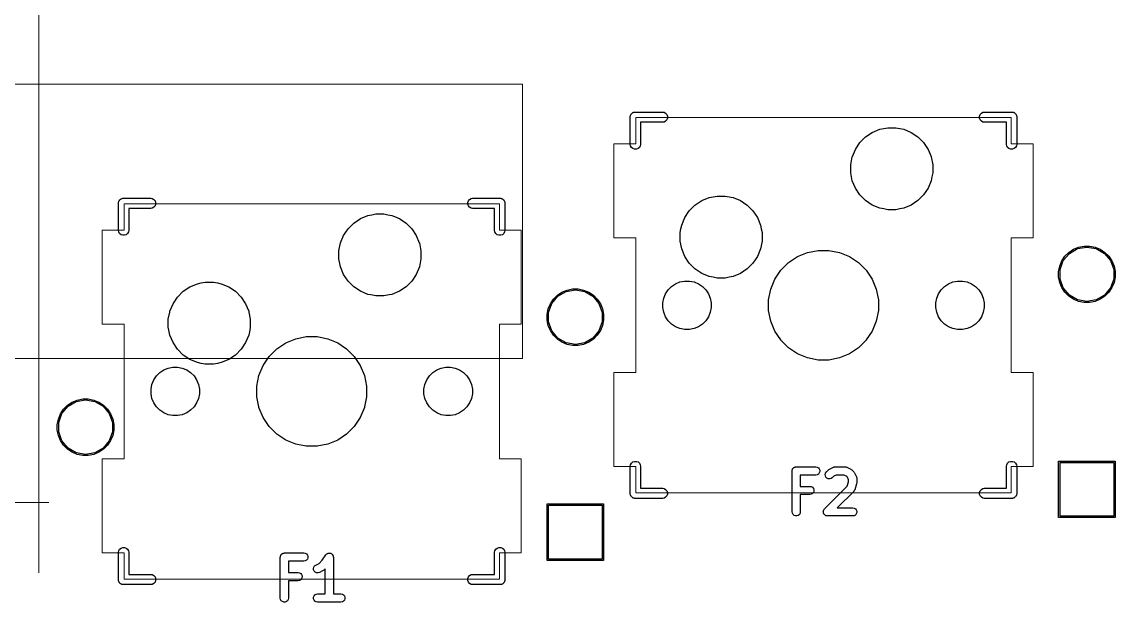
# Model space of a CAD drawing. Header units: millimetres. Extents: x 13 to 222, y -3 to 195.
# Drawn here: x 51.38 to 92.07, y 146.34 to 167.93 of the extents above; entities that cross this region are included whole.
import ezdxf

# ---------------------------------------------------------------- set-up
doc = ezdxf.new("R2010")
doc.units = ezdxf.units.MM
doc.header["$MEASUREMENT"] = 0
doc.layers.add('Ergodox plate', color=7, linetype='Continuous', lineweight=0, true_color=0xf6921e)
doc.layers.add('Orig switch cut', color=7, linetype='Continuous', lineweight=0, true_color=0xde3535)
doc.layers.add('Mask', color=134, linetype='Continuous')
doc.layers.add('Silk', color=142, linetype='Continuous')

msp = doc.modelspace()

# ---------------------------------------------------------------- linework, layer by layer
at = {"layer": 'Ergodox plate'}
msp.add_lwpolyline([(70.011, 155.409), (70.011, 165.611), (47.818, 165.611), (47.818, 167.611), (35.818, 167.611), (35.818, 165.611), (33.318, 165.611), (33.318, 155.409), (35.818, 155.409), (35.818, 153.409), (47.818, 153.409), (47.818, 155.409)], close=True, dxfattribs=at)
at = {"layer": 'Mask', "linetype": 'Continuous'}
for p, q in [((83.462, 163.962), (83.61, 163.991)), ((83.61, 163.991), (83.91, 163.991)), ((83.91, 163.991), (84.058, 163.962)), ((82.575, 163.438), (82.787, 163.651)), ((82.787, 163.651), (83.037, 163.818)), ((83.037, 163.818), (83.315, 163.933)), ((83.315, 163.933), (83.462, 163.962)), ((84.058, 163.962), (84.205, 163.933)), ((84.205, 163.933), (84.483, 163.818)), ((84.483, 163.818), (84.733, 163.651)), ((84.733, 163.651), (84.945, 163.438)), ((82.298, 162.924), (82.408, 163.188)), ((82.408, 163.188), (82.575, 163.438)), ((84.945, 163.438), (85.112, 163.188)), ((85.112, 163.188), (85.222, 162.924)), ((82.234, 162.616), (82.293, 162.91)), ((82.293, 162.91), (82.298, 162.924)), ((85.222, 162.924), (85.227, 162.91)), ((85.227, 162.91), (85.286, 162.616)), ((82.234, 162.315), (82.234, 162.616)), ((85.286, 162.616), (85.286, 162.315)), ((82.263, 162.168), (82.234, 162.315)), ((82.293, 162.02), (82.263, 162.168)), ((82.408, 161.742), (82.293, 162.02)), ((85.227, 162.02), (85.112, 161.742)), ((85.257, 162.168), (85.227, 162.02)), ((85.286, 162.315), (85.257, 162.168)), ((82.575, 161.492), (82.408, 161.742)), ((85.112, 161.742), (84.945, 161.492)), ((76.437, 161.111), (76.687, 161.278)), ((76.687, 161.278), (76.965, 161.393)), ((76.965, 161.393), (77.112, 161.422)), ((77.112, 161.422), (77.26, 161.451)), ((77.26, 161.451), (77.56, 161.451)), ((77.56, 161.451), (77.708, 161.422)), ((77.708, 161.422), (77.855, 161.393)), ((77.855, 161.393), (78.133, 161.278)), ((78.133, 161.278), (78.383, 161.111)), ((82.787, 161.28), (82.575, 161.492)), ((83.037, 161.113), (82.787, 161.28)), ((84.733, 161.28), (84.483, 161.113)), ((84.945, 161.492), (84.733, 161.28)), ((64.265, 160.726), (64.412, 160.755)), ((64.412, 160.755), (64.56, 160.785)), ((64.56, 160.785), (64.86, 160.785)), ((64.86, 160.785), (65.008, 160.755)), ((65.008, 160.755), (65.155, 160.726)), ((76.058, 160.648), (76.225, 160.898)), ((76.225, 160.898), (76.437, 161.111)), ((78.383, 161.111), (78.595, 160.898)), ((78.595, 160.898), (78.762, 160.648)), ((83.315, 160.998), (83.037, 161.113)), ((83.462, 160.969), (83.315, 160.998)), ((83.61, 160.939), (83.462, 160.969)), ((83.91, 160.939), (83.61, 160.939)), ((84.058, 160.969), (83.91, 160.939)), ((84.205, 160.998), (84.058, 160.969)), ((84.483, 161.113), (84.205, 160.998)), ((63.525, 160.231), (63.737, 160.444)), ((63.737, 160.444), (63.987, 160.611)), ((63.987, 160.611), (64.265, 160.726)), ((65.155, 160.726), (65.433, 160.611)), ((65.433, 160.611), (65.683, 160.444)), ((65.683, 160.444), (65.895, 160.231)), ((75.915, 160.231), (75.943, 160.37)), ((75.943, 160.37), (76.058, 160.648)), ((78.762, 160.648), (78.877, 160.37)), ((78.877, 160.37), (78.905, 160.231)), ((63.246, 159.711), (63.358, 159.981)), ((63.358, 159.981), (63.525, 160.231)), ((65.895, 160.231), (66.062, 159.981)), ((66.062, 159.981), (66.174, 159.711)), ((75.884, 160.076), (75.887, 160.089)), ((75.884, 159.775), (75.884, 160.076)), ((75.887, 160.089), (75.915, 160.231)), ((78.905, 160.231), (78.933, 160.089)), ((78.933, 160.089), (78.936, 160.076)), ((78.936, 160.076), (78.936, 159.775)), ((63.184, 159.409), (63.243, 159.704)), ((63.243, 159.704), (63.246, 159.711)), ((66.174, 159.711), (66.177, 159.704)), ((66.177, 159.704), (66.236, 159.409)), ((75.943, 159.48), (75.884, 159.775)), ((78.936, 159.775), (78.877, 159.48)), ((90.526, 159.469), (90.717, 159.548)), ((90.717, 159.548), (90.92, 159.589)), ((90.92, 159.589), (91.127, 159.589)), ((91.127, 159.589), (91.331, 159.548)), ((91.331, 159.548), (91.522, 159.469)), ((63.184, 159.108), (63.184, 159.409)), ((63.184, 159.409), (63.184, 159.409)), ((63.243, 158.813), (63.184, 159.108)), ((66.236, 159.108), (66.177, 158.813)), ((66.236, 159.409), (66.236, 159.409)), ((66.236, 159.409), (66.236, 159.108)), ((76.058, 159.202), (75.943, 159.48)), ((76.225, 158.952), (76.058, 159.202)), ((78.762, 159.202), (78.595, 158.952)), ((78.877, 159.48), (78.762, 159.202)), ((79.92, 158.972), (80.253, 159.194)), ((80.253, 159.194), (80.625, 159.348)), ((80.625, 159.348), (81.019, 159.426)), ((80.625, 159.348), (80.625, 159.348)), ((80.625, 159.348), (80.625, 159.348)), ((81.019, 159.426), (81.421, 159.426)), ((81.421, 159.426), (81.815, 159.348)), ((81.815, 159.348), (81.815, 159.348)), ((81.815, 159.348), (81.815, 159.348)), ((81.815, 159.348), (82.187, 159.194)), ((82.187, 159.194), (82.52, 158.972)), ((90.093, 159.035), (90.208, 159.208)), ((90.208, 159.208), (90.354, 159.354)), ((90.354, 159.354), (90.526, 159.469)), ((91.522, 159.469), (91.694, 159.354)), ((91.694, 159.354), (91.84, 159.208)), ((91.84, 159.208), (91.955, 159.035)), ((63.358, 158.536), (63.243, 158.813)), ((66.177, 158.813), (66.062, 158.536)), ((76.437, 158.74), (76.225, 158.952)), ((76.687, 158.573), (76.437, 158.74)), ((78.383, 158.74), (78.133, 158.573)), ((78.595, 158.952), (78.383, 158.74)), ((79.635, 158.686), (79.919, 158.971)), ((79.919, 158.971), (79.92, 158.972)), ((82.52, 158.972), (82.521, 158.971)), ((82.521, 158.971), (82.805, 158.686)), ((89.973, 158.641), (90.013, 158.844)), ((90.013, 158.844), (90.093, 159.035)), ((91.955, 159.035), (92.035, 158.844)), ((92.035, 158.844), (92.075, 158.641)), ((63.525, 158.286), (63.358, 158.536)), ((66.062, 158.536), (65.895, 158.286)), ((76.965, 158.458), (76.687, 158.573)), ((77.112, 158.429), (76.965, 158.458)), ((77.26, 158.399), (77.112, 158.429)), ((77.56, 158.399), (77.26, 158.399)), ((77.708, 158.429), (77.56, 158.399)), ((77.855, 158.458), (77.708, 158.429)), ((78.133, 158.573), (77.855, 158.458)), ((79.257, 157.981), (79.411, 158.352)), ((79.411, 158.352), (79.635, 158.686)), ((79.635, 158.686), (79.635, 158.686)), ((82.805, 158.686), (82.805, 158.686)), ((82.805, 158.686), (83.029, 158.352)), ((83.029, 158.352), (83.183, 157.981)), ((89.973, 158.434), (89.973, 158.641)), ((90.013, 158.231), (89.973, 158.434)), ((92.075, 158.434), (92.035, 158.231)), ((92.075, 158.641), (92.075, 158.434)), ((57.175, 157.691), (57.387, 157.904)), ((57.387, 157.904), (57.637, 158.071)), ((57.637, 158.071), (57.915, 158.186)), ((57.915, 158.186), (58.062, 158.215)), ((58.062, 158.215), (58.21, 158.245)), ((58.21, 158.245), (58.51, 158.245)), ((58.51, 158.245), (58.658, 158.215)), ((58.658, 158.215), (58.805, 158.186)), ((58.805, 158.186), (59.083, 158.071)), ((59.083, 158.071), (59.333, 157.904)), ((59.333, 157.904), (59.545, 157.691)), ((63.737, 158.073), (63.525, 158.286)), ((63.987, 157.906), (63.737, 158.073)), ((64.265, 157.791), (63.987, 157.906)), ((65.433, 157.906), (65.155, 157.791)), ((65.683, 158.073), (65.433, 157.906)), ((65.895, 158.286), (65.683, 158.073)), ((71.486, 157.872), (71.677, 157.951)), ((71.677, 157.951), (71.88, 157.991)), ((71.88, 157.991), (72.087, 157.991)), ((72.087, 157.991), (72.291, 157.951)), ((72.291, 157.951), (72.482, 157.872)), ((75.342, 157.812), (75.44, 157.96)), ((75.44, 157.96), (75.566, 158.085)), ((75.566, 158.085), (75.713, 158.184)), ((75.713, 158.184), (75.877, 158.252)), ((75.877, 158.252), (76.051, 158.286)), ((76.051, 158.286), (76.229, 158.286)), ((76.229, 158.286), (76.403, 158.252)), ((76.403, 158.252), (76.567, 158.184)), ((76.567, 158.184), (76.714, 158.085)), ((76.714, 158.085), (76.84, 157.96)), ((76.84, 157.96), (76.938, 157.812)), ((79.179, 157.586), (79.257, 157.981)), ((79.257, 157.981), (79.257, 157.981)), ((83.183, 157.981), (83.183, 157.981)), ((83.183, 157.981), (83.261, 157.586)), ((85.502, 157.812), (85.6, 157.96)), ((85.6, 157.96), (85.726, 158.085)), ((85.726, 158.085), (85.873, 158.184)), ((85.873, 158.184), (86.037, 158.252)), ((86.037, 158.252), (86.211, 158.286)), ((86.211, 158.286), (86.389, 158.286)), ((86.389, 158.286), (86.563, 158.252)), ((86.563, 158.252), (86.727, 158.184)), ((86.727, 158.184), (86.874, 158.085)), ((86.874, 158.085), (87, 157.96)), ((87, 157.96), (87.098, 157.812)), ((90.093, 158.04), (90.013, 158.231)), ((90.208, 157.868), (90.093, 158.04)), ((91.955, 158.04), (91.84, 157.868)), ((92.035, 158.231), (91.955, 158.04)), ((57.008, 157.441), (57.175, 157.691)), ((59.545, 157.691), (59.712, 157.441)), ((64.372, 157.77), (64.265, 157.791)), ((64.56, 157.733), (64.372, 157.77)), ((64.86, 157.733), (64.56, 157.733)), ((65.048, 157.77), (64.86, 157.733)), ((65.155, 157.791), (65.048, 157.77)), ((71.053, 157.438), (71.168, 157.61)), ((71.168, 157.61), (71.314, 157.757)), ((71.314, 157.757), (71.486, 157.872)), ((72.482, 157.872), (72.654, 157.757)), ((72.654, 157.757), (72.8, 157.61)), ((72.8, 157.61), (72.915, 157.438)), ((75.239, 157.474), (75.274, 157.648)), ((75.274, 157.648), (75.342, 157.812)), ((76.938, 157.812), (77.006, 157.648)), ((77.006, 157.648), (77.041, 157.474)), ((79.179, 157.184), (79.179, 157.586)), ((83.261, 157.586), (83.261, 157.184)), ((85.399, 157.474), (85.434, 157.648)), ((85.434, 157.648), (85.502, 157.812)), ((87.098, 157.812), (87.166, 157.648)), ((87.166, 157.648), (87.201, 157.474)), ((90.354, 157.721), (90.208, 157.868)), ((90.526, 157.606), (90.354, 157.721)), ((90.717, 157.527), (90.526, 157.606)), ((90.92, 157.487), (90.717, 157.527)), ((91.127, 157.487), (90.92, 157.487)), ((91.331, 157.527), (91.127, 157.487)), ((91.522, 157.606), (91.331, 157.527)), ((91.694, 157.721), (91.522, 157.606)), ((91.84, 157.868), (91.694, 157.721)), ((56.834, 156.869), (56.884, 157.122)), ((56.884, 157.122), (56.893, 157.164)), ((56.893, 157.164), (57.008, 157.441)), ((59.712, 157.441), (59.827, 157.164)), ((59.827, 157.164), (59.836, 157.122)), ((59.836, 157.122), (59.886, 156.869)), ((70.933, 157.044), (70.973, 157.247)), ((70.973, 157.247), (71.053, 157.438)), ((72.915, 157.438), (72.995, 157.247)), ((72.995, 157.247), (73.035, 157.044)), ((75.239, 157.296), (75.239, 157.474)), ((75.274, 157.122), (75.239, 157.296)), ((75.342, 156.958), (75.274, 157.122)), ((77.006, 157.122), (76.938, 156.958)), ((77.041, 157.296), (77.006, 157.122)), ((77.041, 157.474), (77.041, 157.296)), ((79.256, 156.796), (79.179, 157.184)), ((83.261, 157.184), (83.184, 156.796)), ((85.399, 157.296), (85.399, 157.474)), ((85.434, 157.122), (85.399, 157.296)), ((85.502, 156.958), (85.434, 157.122)), ((87.166, 157.122), (87.098, 156.958)), ((87.201, 157.296), (87.166, 157.122)), ((87.201, 157.474), (87.201, 157.296)), ((56.834, 156.568), (56.834, 156.869)), ((59.886, 156.869), (59.886, 156.568)), ((70.933, 156.837), (70.933, 157.044)), ((70.973, 156.634), (70.933, 156.837)), ((73.035, 156.837), (72.995, 156.634)), ((73.035, 157.044), (73.035, 156.837)), ((75.44, 156.811), (75.342, 156.958)), ((75.566, 156.685), (75.44, 156.811)), ((75.713, 156.587), (75.566, 156.685)), ((76.714, 156.685), (76.567, 156.587)), ((76.84, 156.811), (76.714, 156.685)), ((76.938, 156.958), (76.84, 156.811)), ((79.257, 156.79), (79.256, 156.796)), ((79.411, 156.418), (79.257, 156.79)), ((83.183, 156.79), (83.029, 156.418)), ((83.184, 156.796), (83.183, 156.79)), ((85.6, 156.811), (85.502, 156.958)), ((85.726, 156.685), (85.6, 156.811)), ((85.873, 156.587), (85.726, 156.685)), ((86.874, 156.685), (86.727, 156.587)), ((87, 156.811), (86.874, 156.685)), ((87.098, 156.958), (87, 156.811)), ((56.856, 156.456), (56.834, 156.568)), ((56.893, 156.273), (56.856, 156.456)), ((57.008, 155.996), (56.893, 156.273)), ((59.827, 156.273), (59.712, 155.996)), ((59.864, 156.456), (59.827, 156.273)), ((59.886, 156.568), (59.864, 156.456)), ((71.053, 156.442), (70.973, 156.634)), ((71.168, 156.27), (71.053, 156.442)), ((71.314, 156.124), (71.168, 156.27)), ((72.8, 156.27), (72.654, 156.124)), ((72.915, 156.442), (72.8, 156.27)), ((72.995, 156.634), (72.915, 156.442)), ((75.877, 156.519), (75.713, 156.587)), ((76.051, 156.484), (75.877, 156.519)), ((76.229, 156.484), (76.051, 156.484)), ((76.403, 156.519), (76.229, 156.484)), ((76.567, 156.587), (76.403, 156.519)), ((79.626, 156.097), (79.411, 156.418)), ((83.029, 156.418), (82.814, 156.097)), ((86.037, 156.519), (85.873, 156.587)), ((86.211, 156.484), (86.037, 156.519)), ((86.389, 156.484), (86.211, 156.484)), ((86.563, 156.519), (86.389, 156.484)), ((86.727, 156.587), (86.563, 156.519)), ((57.175, 155.746), (57.008, 155.996)), ((59.712, 155.996), (59.545, 155.746)), ((60.87, 155.765), (61.203, 155.987)), ((61.203, 155.987), (61.575, 156.141)), ((61.575, 156.141), (61.969, 156.22)), ((61.575, 156.141), (61.575, 156.141)), ((61.575, 156.141), (61.575, 156.141)), ((61.969, 156.22), (62.371, 156.22)), ((62.371, 156.22), (62.765, 156.141)), ((62.765, 156.141), (62.765, 156.141)), ((62.765, 156.141), (62.765, 156.141)), ((62.765, 156.141), (63.137, 155.987)), ((63.137, 155.987), (63.47, 155.765)), ((71.486, 156.009), (71.314, 156.124)), ((71.677, 155.93), (71.486, 156.009)), ((71.88, 155.889), (71.677, 155.93)), ((72.087, 155.889), (71.88, 155.889)), ((72.291, 155.93), (72.087, 155.889)), ((72.482, 156.009), (72.291, 155.93)), ((72.654, 156.124), (72.482, 156.009)), ((79.635, 156.084), (79.626, 156.097)), ((79.919, 155.8), (79.635, 156.084)), ((82.805, 156.084), (82.521, 155.8)), ((82.814, 156.097), (82.805, 156.084)), ((57.387, 155.533), (57.175, 155.746)), ((57.637, 155.366), (57.387, 155.533)), ((59.333, 155.533), (59.083, 155.366)), ((59.545, 155.746), (59.333, 155.533)), ((60.361, 155.145), (60.585, 155.48)), ((60.585, 155.48), (60.869, 155.764)), ((60.585, 155.48), (60.585, 155.48)), ((60.869, 155.764), (60.87, 155.765)), ((63.47, 155.765), (63.471, 155.764)), ((63.471, 155.764), (63.755, 155.48)), ((63.755, 155.48), (63.755, 155.48)), ((63.755, 155.48), (63.979, 155.145)), ((80.253, 155.576), (79.919, 155.8)), ((79.919, 155.8), (79.919, 155.8)), ((80.625, 155.423), (80.253, 155.576)), ((82.187, 155.576), (81.815, 155.423)), ((82.521, 155.8), (82.187, 155.576)), ((82.521, 155.8), (82.521, 155.8)), ((56.663, 154.977), (56.827, 155.045)), ((56.827, 155.045), (57.001, 155.08)), ((57.001, 155.08), (57.179, 155.08)), ((57.179, 155.08), (57.353, 155.045)), ((57.353, 155.045), (57.517, 154.977)), ((57.915, 155.251), (57.637, 155.366)), ((58.062, 155.222), (57.915, 155.251)), ((58.21, 155.193), (58.062, 155.222)), ((58.51, 155.193), (58.21, 155.193)), ((58.658, 155.222), (58.51, 155.193)), ((58.805, 155.251), (58.658, 155.222)), ((59.083, 155.366), (58.805, 155.251)), ((60.207, 154.774), (60.361, 155.145)), ((63.979, 155.145), (64.133, 154.774)), ((66.823, 154.977), (66.987, 155.045)), ((66.987, 155.045), (67.161, 155.08)), ((67.161, 155.08), (67.339, 155.08)), ((67.339, 155.08), (67.513, 155.045)), ((67.513, 155.045), (67.677, 154.977)), ((81.019, 155.344), (80.625, 155.423)), ((80.625, 155.423), (80.625, 155.423)), ((80.625, 155.423), (80.625, 155.423)), ((81.421, 155.344), (81.019, 155.344)), ((81.815, 155.423), (81.421, 155.344)), ((81.815, 155.423), (81.815, 155.423)), ((81.815, 155.423), (81.815, 155.423)), ((56.292, 154.605), (56.39, 154.753)), ((56.39, 154.753), (56.516, 154.878)), ((56.516, 154.878), (56.663, 154.977)), ((57.517, 154.977), (57.664, 154.878)), ((57.664, 154.878), (57.79, 154.753)), ((57.79, 154.753), (57.888, 154.605)), ((60.129, 154.38), (60.207, 154.774)), ((60.207, 154.774), (60.207, 154.774)), ((64.133, 154.774), (64.133, 154.774)), ((64.133, 154.774), (64.211, 154.38)), ((66.452, 154.605), (66.55, 154.753)), ((66.55, 154.753), (66.676, 154.878)), ((66.676, 154.878), (66.823, 154.977)), ((67.677, 154.977), (67.824, 154.878)), ((67.824, 154.878), (67.95, 154.753)), ((67.95, 154.753), (68.048, 154.605)), ((56.189, 154.267), (56.224, 154.441)), ((56.189, 154.09), (56.189, 154.267)), ((56.224, 154.441), (56.292, 154.605)), ((57.888, 154.605), (57.956, 154.441)), ((57.956, 154.441), (57.991, 154.267)), ((57.991, 154.267), (57.991, 154.09)), ((60.129, 153.978), (60.129, 154.38)), ((64.211, 154.38), (64.211, 153.978)), ((66.349, 154.267), (66.384, 154.441)), ((66.349, 154.09), (66.349, 154.267)), ((66.384, 154.441), (66.452, 154.605)), ((68.048, 154.605), (68.116, 154.441)), ((68.116, 154.441), (68.151, 154.267)), ((68.151, 154.267), (68.151, 154.09)), ((53.255, 153.777), (53.446, 153.856)), ((53.446, 153.856), (53.649, 153.897)), ((53.649, 153.897), (53.856, 153.897)), ((53.856, 153.897), (54.059, 153.856)), ((54.059, 153.856), (54.25, 153.777)), ((56.224, 153.916), (56.189, 154.09)), ((56.292, 153.752), (56.224, 153.916)), ((57.956, 153.916), (57.888, 153.752)), ((57.991, 154.09), (57.956, 153.916)), ((60.203, 153.604), (60.129, 153.978)), ((64.211, 153.978), (64.137, 153.604)), ((66.384, 153.916), (66.349, 154.09)), ((66.452, 153.752), (66.384, 153.916)), ((68.116, 153.916), (68.048, 153.752)), ((68.151, 154.09), (68.116, 153.916)), ((52.821, 153.344), (52.936, 153.516)), ((52.936, 153.516), (53.083, 153.662)), ((53.083, 153.662), (53.255, 153.777)), ((54.25, 153.777), (54.423, 153.662)), ((54.423, 153.662), (54.569, 153.516)), ((54.569, 153.516), (54.684, 153.344)), ((56.39, 153.604), (56.292, 153.752)), ((56.516, 153.479), (56.39, 153.604)), ((56.663, 153.38), (56.516, 153.479)), ((57.664, 153.479), (57.517, 153.38)), ((57.79, 153.604), (57.664, 153.479)), ((57.888, 153.752), (57.79, 153.604)), ((60.207, 153.583), (60.203, 153.604)), ((60.361, 153.212), (60.207, 153.583)), ((64.133, 153.583), (63.979, 153.212)), ((64.137, 153.604), (64.133, 153.583)), ((66.55, 153.604), (66.452, 153.752)), ((66.676, 153.479), (66.55, 153.604)), ((66.823, 153.38), (66.676, 153.479)), ((67.824, 153.479), (67.677, 153.38)), ((67.95, 153.604), (67.824, 153.479)), ((68.048, 153.752), (67.95, 153.604)), ((52.702, 152.949), (52.742, 153.152)), ((52.742, 153.152), (52.821, 153.344)), ((54.684, 153.344), (54.763, 153.152)), ((54.763, 153.152), (54.804, 152.949)), ((56.827, 153.312), (56.663, 153.38)), ((57.001, 153.278), (56.827, 153.312)), ((57.179, 153.278), (57.001, 153.278)), ((57.353, 153.312), (57.179, 153.278)), ((57.517, 153.38), (57.353, 153.312)), ((60.537, 152.949), (60.361, 153.212)), ((63.979, 153.212), (63.803, 152.949)), ((66.987, 153.312), (66.823, 153.38)), ((67.161, 153.278), (66.987, 153.312)), ((67.339, 153.278), (67.161, 153.278)), ((67.513, 153.312), (67.339, 153.278)), ((67.677, 153.38), (67.513, 153.312)), ((52.702, 152.742), (52.702, 152.949)), ((52.742, 152.539), (52.702, 152.742)), ((54.804, 152.742), (54.763, 152.539)), ((54.804, 152.949), (54.804, 152.742)), ((60.585, 152.877), (60.537, 152.949)), ((60.869, 152.593), (60.585, 152.877)), ((63.755, 152.877), (63.471, 152.593)), ((63.803, 152.949), (63.755, 152.877)), ((52.821, 152.348), (52.742, 152.539)), ((52.936, 152.176), (52.821, 152.348)), ((54.684, 152.348), (54.569, 152.176)), ((54.763, 152.539), (54.684, 152.348)), ((61.203, 152.37), (60.869, 152.593)), ((60.869, 152.593), (60.869, 152.593)), ((61.575, 152.216), (61.203, 152.37)), ((61.969, 152.138), (61.575, 152.216)), ((61.575, 152.216), (61.575, 152.216)), ((61.575, 152.216), (61.575, 152.216)), ((62.765, 152.216), (62.371, 152.138)), ((63.137, 152.37), (62.765, 152.216)), ((62.765, 152.216), (62.765, 152.216)), ((62.765, 152.216), (62.765, 152.216)), ((63.471, 152.593), (63.137, 152.37)), ((63.471, 152.593), (63.471, 152.593)), ((53.083, 152.029), (52.936, 152.176)), ((53.255, 151.914), (53.083, 152.029)), ((53.446, 151.835), (53.255, 151.914)), ((53.649, 151.795), (53.446, 151.835)), ((53.856, 151.795), (53.649, 151.795)), ((54.059, 151.835), (53.856, 151.795)), ((54.25, 151.914), (54.059, 151.835)), ((54.423, 152.029), (54.25, 151.914)), ((54.569, 152.176), (54.423, 152.029)), ((62.371, 152.138), (61.969, 152.138)), ((89.973, 149.487), (89.973, 151.589)), ((89.973, 151.589), (92.075, 151.589)), ((92.075, 151.589), (92.075, 149.487)), ((70.933, 147.889), (70.933, 149.991)), ((70.933, 149.991), (73.035, 149.991)), ((73.035, 149.991), (73.035, 147.889)), ((92.075, 149.487), (89.973, 149.487)), ((73.035, 147.889), (70.933, 147.889))]:
    msp.add_line(p, q, dxfattribs=at)
at = {"layer": 'Orig switch cut', "lineweight": 0}
for p, q in [((52.01, 182.5), (52.01, 147.427)), ((30.485, 150.043), (52.387, 150.043))]:
    msp.add_line(p, q, dxfattribs=at)
at = {"layer": 'Orig switch cut'}
for points in [[(88.205, 164.37), (88.205, 163.39), (89.018, 163.39), (89.018, 159.89), (88.205, 159.89), (88.205, 154.881), (89.018, 154.881), (89.018, 151.381), (88.205, 151.381), (88.205, 150.4), (74.235, 150.4), (74.235, 151.381), (73.422, 151.381), (73.422, 154.881), (74.235, 154.881), (74.235, 159.89), (73.422, 159.89), (73.422, 163.39), (74.235, 163.39), (74.235, 164.37)], [(69.155, 161.164), (69.155, 160.183), (69.968, 160.183), (69.968, 156.683), (69.155, 156.683), (69.155, 151.674), (69.968, 151.674), (69.968, 148.174), (69.155, 148.174), (69.155, 147.194), (55.185, 147.194), (55.185, 148.174), (54.372, 148.174), (54.372, 151.674), (55.185, 151.674), (55.185, 156.683), (54.372, 156.683), (54.372, 160.183), (55.185, 160.183), (55.185, 161.164)]]:
    msp.add_lwpolyline(points, close=True, dxfattribs=at)
at = {"layer": 'Silk', "linetype": 'Continuous'}
for p, q in [((74.03, 163.369), (74.029, 164.402)), ((74.029, 164.402), (74.03, 164.402)), ((74.03, 164.419), (74.035, 164.435)), ((74.03, 164.402), (74.03, 164.419)), ((74.035, 164.435), (74.038, 164.451)), ((74.038, 164.451), (74.047, 164.466)), ((74.047, 164.466), (74.052, 164.482)), ((74.052, 164.482), (74.063, 164.495)), ((74.063, 164.495), (74.072, 164.51)), ((74.072, 164.51), (74.085, 164.52)), ((74.085, 164.52), (74.096, 164.533)), ((74.096, 164.533), (74.11, 164.542)), ((74.11, 164.542), (74.123, 164.553)), ((74.123, 164.553), (74.139, 164.559)), ((74.139, 164.559), (74.154, 164.567)), ((74.154, 164.567), (74.171, 164.57)), ((74.171, 164.57), (74.186, 164.576)), ((74.186, 164.576), (74.203, 164.576)), ((74.203, 164.576), (74.203, 164.576)), ((74.203, 164.576), (75.237, 164.576)), ((75.237, 164.576), (75.286, 164.567)), ((75.286, 164.567), (75.344, 164.533)), ((75.344, 164.533), (75.388, 164.482)), ((75.388, 164.482), (75.41, 164.419)), ((75.41, 164.419), (75.41, 164.352)), ((87.03, 164.419), (87.052, 164.482)), ((87.03, 164.352), (87.03, 164.419)), ((87.052, 164.482), (87.096, 164.533)), ((87.096, 164.533), (87.154, 164.567)), ((87.154, 164.567), (87.203, 164.576)), ((87.203, 164.576), (88.237, 164.576)), ((88.237, 164.576), (88.254, 164.576)), ((88.237, 164.576), (88.237, 164.576)), ((88.254, 164.576), (88.269, 164.57)), ((88.269, 164.57), (88.286, 164.567)), ((88.286, 164.567), (88.301, 164.559)), ((88.301, 164.559), (88.317, 164.553)), ((88.317, 164.553), (88.33, 164.542)), ((88.33, 164.542), (88.344, 164.533)), ((88.344, 164.533), (88.355, 164.52)), ((88.355, 164.52), (88.368, 164.51)), ((88.368, 164.51), (88.377, 164.495)), ((88.377, 164.495), (88.388, 164.482)), ((88.388, 164.482), (88.393, 164.466)), ((88.393, 164.466), (88.402, 164.451)), ((88.402, 164.451), (88.405, 164.435)), ((88.405, 164.435), (88.41, 164.419)), ((88.41, 164.419), (88.41, 164.402)), ((88.41, 164.402), (88.41, 164.402)), ((88.41, 164.402), (88.41, 163.369)), ((75.237, 164.195), (74.41, 164.195)), ((74.41, 164.195), (74.41, 163.369)), ((75.286, 164.203), (75.237, 164.195)), ((75.344, 164.237), (75.286, 164.203)), ((75.388, 164.288), (75.344, 164.237)), ((75.41, 164.352), (75.388, 164.288)), ((87.052, 164.288), (87.03, 164.352)), ((87.096, 164.237), (87.052, 164.288)), ((87.154, 164.203), (87.096, 164.237)), ((87.203, 164.195), (87.154, 164.203)), ((88.03, 164.195), (87.203, 164.195)), ((88.029, 163.369), (88.03, 164.195)), ((74.038, 163.319), (74.03, 163.369)), ((74.072, 163.261), (74.038, 163.319)), ((74.123, 163.218), (74.072, 163.261)), ((74.186, 163.195), (74.123, 163.218)), ((74.254, 163.195), (74.186, 163.195)), ((74.317, 163.218), (74.254, 163.195)), ((74.368, 163.261), (74.317, 163.218)), ((74.402, 163.319), (74.368, 163.261)), ((74.41, 163.369), (74.402, 163.319)), ((88.038, 163.319), (88.029, 163.369)), ((88.072, 163.261), (88.038, 163.319)), ((88.123, 163.218), (88.072, 163.261)), ((88.186, 163.195), (88.123, 163.218)), ((88.254, 163.195), (88.186, 163.195)), ((88.317, 163.218), (88.254, 163.195)), ((88.368, 163.261), (88.317, 163.218)), ((88.402, 163.319), (88.368, 163.261)), ((88.41, 163.369), (88.402, 163.319)), ((54.98, 160.162), (54.979, 161.195)), ((54.979, 161.195), (54.98, 161.195)), ((54.98, 161.212), (54.985, 161.228)), ((54.98, 161.195), (54.98, 161.212)), ((54.985, 161.228), (54.988, 161.245)), ((54.988, 161.245), (54.997, 161.259)), ((54.997, 161.259), (55.002, 161.275)), ((55.002, 161.275), (55.013, 161.288)), ((55.013, 161.288), (55.022, 161.303)), ((55.022, 161.303), (55.035, 161.314)), ((55.035, 161.314), (55.046, 161.327)), ((55.046, 161.327), (55.06, 161.335)), ((55.06, 161.335), (55.073, 161.346)), ((55.073, 161.346), (55.089, 161.352)), ((55.089, 161.352), (55.104, 161.36)), ((55.104, 161.36), (55.121, 161.363)), ((55.121, 161.363), (55.136, 161.369)), ((55.136, 161.369), (55.153, 161.369)), ((55.153, 161.369), (55.153, 161.369)), ((55.153, 161.369), (56.187, 161.369)), ((56.187, 161.369), (56.236, 161.36)), ((56.236, 161.36), (56.294, 161.327)), ((56.294, 161.327), (56.338, 161.275)), ((56.338, 161.275), (56.36, 161.212)), ((56.36, 161.145), (56.338, 161.082)), ((56.36, 161.212), (56.36, 161.145)), ((67.98, 161.212), (68.002, 161.275)), ((67.98, 161.145), (67.98, 161.212)), ((68.002, 161.082), (67.98, 161.145)), ((68.002, 161.275), (68.046, 161.327)), ((68.046, 161.327), (68.104, 161.36)), ((68.104, 161.36), (68.153, 161.369)), ((68.153, 161.369), (69.187, 161.369)), ((69.187, 161.369), (69.204, 161.369)), ((69.187, 161.369), (69.187, 161.369)), ((69.204, 161.369), (69.219, 161.363)), ((69.219, 161.363), (69.236, 161.36)), ((69.236, 161.36), (69.251, 161.352)), ((69.251, 161.352), (69.267, 161.346)), ((69.267, 161.346), (69.28, 161.335)), ((69.28, 161.335), (69.294, 161.327)), ((69.294, 161.327), (69.305, 161.314)), ((69.305, 161.314), (69.318, 161.303)), ((69.318, 161.303), (69.327, 161.288)), ((69.327, 161.288), (69.338, 161.275)), ((69.338, 161.275), (69.343, 161.259)), ((69.343, 161.259), (69.352, 161.245)), ((69.352, 161.245), (69.355, 161.228)), ((69.355, 161.228), (69.36, 161.212)), ((69.36, 161.212), (69.36, 161.195)), ((69.36, 161.195), (69.36, 161.195)), ((69.36, 161.195), (69.36, 160.162)), ((56.187, 160.988), (55.36, 160.988)), ((55.36, 160.988), (55.36, 160.162)), ((56.236, 160.997), (56.187, 160.988)), ((56.294, 161.03), (56.236, 160.997)), ((56.338, 161.082), (56.294, 161.03)), ((68.046, 161.03), (68.002, 161.082)), ((68.104, 160.997), (68.046, 161.03)), ((68.153, 160.988), (68.104, 160.997)), ((68.98, 160.988), (68.153, 160.988)), ((68.979, 160.162), (68.98, 160.988)), ((54.988, 160.112), (54.98, 160.162)), ((55.022, 160.054), (54.988, 160.112)), ((55.073, 160.011), (55.022, 160.054)), ((55.136, 159.988), (55.073, 160.011)), ((55.204, 159.988), (55.136, 159.988)), ((55.267, 160.011), (55.204, 159.988)), ((55.318, 160.054), (55.267, 160.011)), ((55.352, 160.112), (55.318, 160.054)), ((55.36, 160.162), (55.352, 160.112)), ((68.988, 160.112), (68.979, 160.162)), ((69.022, 160.054), (68.988, 160.112)), ((69.073, 160.011), (69.022, 160.054)), ((69.136, 159.988), (69.073, 160.011)), ((69.204, 159.988), (69.136, 159.988)), ((69.267, 160.011), (69.204, 159.988)), ((69.318, 160.054), (69.267, 160.011)), ((69.352, 160.112), (69.318, 160.054)), ((69.36, 160.162), (69.352, 160.112)), ((90.677, 159.492), (91.024, 159.553)), ((91.024, 159.553), (91.371, 159.492)), ((90.145, 159.045), (90.371, 159.315)), ((90.371, 159.315), (90.677, 159.492)), ((91.371, 159.492), (91.677, 159.315)), ((91.677, 159.315), (91.903, 159.045)), ((90.024, 158.714), (90.145, 159.045)), ((90.024, 158.361), (90.024, 158.714)), ((91.903, 159.045), (92.024, 158.714)), ((92.024, 158.714), (92.024, 158.361)), ((90.145, 158.03), (90.024, 158.361)), ((92.024, 158.361), (91.903, 158.03)), ((71.331, 157.718), (71.637, 157.894)), ((71.637, 157.894), (71.984, 157.956)), ((71.984, 157.956), (72.331, 157.894)), ((72.331, 157.894), (72.637, 157.718)), ((90.371, 157.76), (90.145, 158.03)), ((91.903, 158.03), (91.677, 157.76)), ((71.105, 157.448), (71.331, 157.718)), ((72.637, 157.718), (72.863, 157.448)), ((90.677, 157.583), (90.371, 157.76)), ((91.024, 157.522), (90.677, 157.583)), ((91.371, 157.583), (91.024, 157.522)), ((91.677, 157.76), (91.371, 157.583)), ((70.984, 157.117), (71.105, 157.448)), ((70.984, 156.764), (70.984, 157.117)), ((72.863, 157.448), (72.984, 157.117)), ((72.984, 157.117), (72.984, 156.764)), ((71.105, 156.432), (70.984, 156.764)), ((72.984, 156.764), (72.863, 156.432)), ((71.331, 156.162), (71.105, 156.432)), ((72.863, 156.432), (72.637, 156.162)), ((71.637, 155.986), (71.331, 156.162)), ((71.984, 155.925), (71.637, 155.986)), ((72.331, 155.986), (71.984, 155.925)), ((72.637, 156.162), (72.331, 155.986)), ((53.405, 153.8), (53.753, 153.861)), ((53.753, 153.861), (54.1, 153.8)), ((52.873, 153.354), (53.1, 153.624)), ((53.1, 153.624), (53.405, 153.8)), ((54.1, 153.8), (54.405, 153.624)), ((54.405, 153.624), (54.632, 153.354)), ((52.753, 153.022), (52.873, 153.354)), ((52.753, 152.67), (52.753, 153.022)), ((54.632, 153.354), (54.753, 153.022)), ((54.753, 153.022), (54.753, 152.67)), ((52.873, 152.338), (52.753, 152.67)), ((54.753, 152.67), (54.632, 152.338)), ((53.1, 152.068), (52.873, 152.338)), ((54.632, 152.338), (54.405, 152.068)), ((53.405, 151.892), (53.1, 152.068)), ((53.753, 151.83), (53.405, 151.892)), ((54.1, 151.892), (53.753, 151.83)), ((54.405, 152.068), (54.1, 151.892)), ((74.029, 151.402), (74.038, 151.451)), ((74.03, 150.419), (74.029, 151.402)), ((74.038, 151.451), (74.072, 151.51)), ((74.072, 151.51), (74.123, 151.553)), ((74.123, 151.553), (74.186, 151.576)), ((74.186, 151.576), (74.254, 151.576)), ((74.254, 151.576), (74.317, 151.553)), ((74.317, 151.553), (74.368, 151.51)), ((74.368, 151.51), (74.402, 151.451)), ((74.402, 151.451), (74.41, 151.402)), ((74.41, 151.402), (74.41, 150.576)), ((88.029, 150.576), (88.03, 151.402)), ((88.03, 151.402), (88.038, 151.451)), ((88.038, 151.451), (88.072, 151.51)), ((88.072, 151.51), (88.123, 151.553)), ((88.123, 151.553), (88.186, 151.576)), ((88.186, 151.576), (88.254, 151.576)), ((88.254, 151.576), (88.317, 151.553)), ((88.317, 151.553), (88.368, 151.51)), ((88.368, 151.51), (88.402, 151.451)), ((88.402, 151.451), (88.41, 151.402)), ((88.41, 151.402), (88.41, 150.369)), ((90.024, 149.538), (90.024, 151.538)), ((90.024, 151.538), (92.024, 151.538)), ((92.024, 151.538), (92.024, 149.538)), ((80.052, 151.22), (80.054, 151.233)), ((80.052, 149.696), (80.052, 151.22)), ((80.054, 151.246), (80.058, 151.259)), ((80.054, 151.233), (80.054, 151.246)), ((80.058, 151.259), (80.061, 151.272)), ((80.061, 151.272), (80.067, 151.283)), ((80.067, 151.283), (80.072, 151.296)), ((80.072, 151.296), (80.081, 151.306)), ((80.081, 151.306), (80.087, 151.318)), ((80.087, 151.318), (80.097, 151.326)), ((80.097, 151.326), (80.106, 151.337)), ((80.106, 151.337), (80.118, 151.343)), ((80.118, 151.343), (80.128, 151.352)), ((80.128, 151.352), (80.14, 151.356)), ((80.14, 151.356), (80.152, 151.363)), ((80.152, 151.363), (80.165, 151.365)), ((80.165, 151.365), (80.178, 151.37)), ((80.178, 151.37), (80.191, 151.37)), ((80.191, 151.37), (80.204, 151.372)), ((80.204, 151.372), (80.93, 151.372)), ((80.93, 151.067), (80.356, 151.067)), ((80.356, 151.067), (80.356, 150.646)), ((80.93, 151.372), (80.982, 151.363)), ((80.982, 151.077), (80.93, 151.067)), ((80.982, 151.363), (81.028, 151.337)), ((81.028, 151.103), (80.982, 151.077)), ((81.028, 151.337), (81.062, 151.296)), ((81.062, 151.144), (81.028, 151.103)), ((81.062, 151.296), (81.08, 151.246)), ((81.08, 151.193), (81.062, 151.144)), ((81.08, 151.246), (81.08, 151.193)), ((81.286, 151.088), (81.3, 151.139)), ((81.291, 151.035), (81.286, 151.088)), ((81.313, 150.987), (81.291, 151.035)), ((81.3, 151.139), (81.33, 151.182)), ((81.35, 150.95), (81.313, 150.987)), ((81.33, 151.182), (81.403, 151.255)), ((81.403, 151.255), (81.423, 151.269)), ((81.423, 151.269), (81.442, 151.284)), ((81.442, 151.284), (81.587, 151.356)), ((81.601, 151.022), (81.545, 150.967)), ((81.587, 151.356), (81.596, 151.359)), ((81.596, 151.359), (81.603, 151.363)), ((81.691, 151.067), (81.601, 151.022)), ((81.603, 151.363), (81.621, 151.366)), ((81.621, 151.366), (81.638, 151.371)), ((81.638, 151.371), (81.647, 151.371)), ((81.647, 151.371), (81.655, 151.372)), ((81.655, 151.372), (82.018, 151.372)), ((81.982, 151.067), (81.691, 151.067)), ((82.073, 151.022), (81.982, 151.067)), ((82.018, 151.372), (82.027, 151.371)), ((82.027, 151.371), (82.036, 151.371)), ((82.036, 151.371), (82.053, 151.366)), ((82.053, 151.366), (82.07, 151.363)), ((82.07, 151.363), (82.078, 151.359)), ((82.111, 150.984), (82.073, 151.022)), ((82.078, 151.359), (82.086, 151.356)), ((82.086, 151.356), (82.232, 151.284)), ((82.156, 150.894), (82.111, 150.984)), ((82.232, 151.284), (82.251, 151.269)), ((82.251, 151.269), (82.271, 151.255)), ((82.271, 151.255), (82.344, 151.182)), ((82.344, 151.182), (82.358, 151.162)), ((82.358, 151.162), (82.372, 151.143)), ((82.372, 151.143), (82.445, 150.998)), ((82.445, 150.998), (82.447, 150.989)), ((82.447, 150.989), (82.452, 150.982)), ((82.452, 150.982), (82.455, 150.964)), ((74.41, 150.576), (75.237, 150.576)), ((75.237, 150.576), (75.286, 150.567)), ((75.286, 150.567), (75.344, 150.533)), ((80.356, 150.646), (80.712, 150.646)), ((80.712, 150.646), (80.764, 150.637)), ((80.764, 150.637), (80.81, 150.611)), ((80.81, 150.611), (80.844, 150.57)), ((80.844, 150.57), (80.862, 150.521)), ((81.257, 149.804), (82.103, 150.649)), ((81.398, 150.927), (81.35, 150.95)), ((81.451, 150.923), (81.398, 150.927)), ((81.502, 150.937), (81.451, 150.923)), ((81.545, 150.967), (81.502, 150.937)), ((82.103, 150.649), (82.156, 150.809)), ((82.156, 150.809), (82.156, 150.894)), ((82.453, 150.736), (82.381, 150.518)), ((82.457, 150.76), (82.453, 150.736)), ((82.455, 150.964), (82.46, 150.947)), ((82.461, 150.784), (82.457, 150.76)), ((82.46, 150.947), (82.459, 150.938)), ((82.459, 150.938), (82.461, 150.929)), ((82.461, 150.929), (82.461, 150.784)), ((87.096, 150.533), (87.154, 150.567)), ((87.154, 150.567), (87.203, 150.576)), ((87.203, 150.576), (88.029, 150.576)), ((74.03, 150.352), (74.03, 150.419)), ((74.035, 150.336), (74.03, 150.352)), ((74.038, 150.319), (74.035, 150.336)), ((74.047, 150.304), (74.038, 150.319)), ((74.052, 150.288), (74.047, 150.304)), ((74.063, 150.276), (74.052, 150.288)), ((74.072, 150.261), (74.063, 150.276)), ((74.085, 150.25), (74.072, 150.261)), ((74.096, 150.237), (74.085, 150.25)), ((74.11, 150.229), (74.096, 150.237)), ((74.123, 150.218), (74.11, 150.229)), ((74.139, 150.212), (74.123, 150.218)), ((74.154, 150.203), (74.139, 150.212)), ((74.171, 150.2), (74.154, 150.203)), ((74.186, 150.195), (74.171, 150.2)), ((74.203, 150.195), (74.186, 150.195)), ((75.237, 150.195), (74.203, 150.195)), ((74.203, 150.195), (74.203, 150.195)), ((75.286, 150.203), (75.237, 150.195)), ((75.344, 150.237), (75.286, 150.203)), ((75.344, 150.533), (75.388, 150.482)), ((75.388, 150.288), (75.344, 150.237)), ((75.388, 150.482), (75.41, 150.419)), ((75.41, 150.352), (75.388, 150.288)), ((75.41, 150.419), (75.41, 150.352)), ((80.712, 150.342), (80.356, 150.342)), ((80.356, 150.342), (80.356, 149.696)), ((80.764, 150.351), (80.712, 150.342)), ((80.81, 150.377), (80.764, 150.351)), ((80.844, 150.418), (80.81, 150.377)), ((80.862, 150.468), (80.844, 150.418)), ((80.862, 150.521), (80.862, 150.468)), ((82.344, 150.459), (81.733, 149.848)), ((82.349, 150.466), (82.344, 150.459)), ((82.355, 150.472), (82.349, 150.466)), ((82.364, 150.488), (82.355, 150.472)), ((82.374, 150.502), (82.364, 150.488)), ((82.376, 150.511), (82.374, 150.502)), ((82.381, 150.518), (82.376, 150.511)), ((87.03, 150.419), (87.052, 150.482)), ((87.03, 150.352), (87.03, 150.419)), ((87.052, 150.288), (87.03, 150.352)), ((87.052, 150.482), (87.096, 150.533)), ((87.096, 150.237), (87.052, 150.288)), ((87.154, 150.203), (87.096, 150.237)), ((87.203, 150.195), (87.154, 150.203)), ((88.237, 150.195), (87.203, 150.195)), ((88.254, 150.195), (88.237, 150.195)), ((88.237, 150.195), (88.237, 150.195)), ((88.269, 150.2), (88.254, 150.195)), ((88.286, 150.203), (88.269, 150.2)), ((88.301, 150.212), (88.286, 150.203)), ((88.317, 150.218), (88.301, 150.212)), ((88.33, 150.229), (88.317, 150.218)), ((88.344, 150.237), (88.33, 150.229)), ((88.355, 150.25), (88.344, 150.237)), ((88.368, 150.261), (88.355, 150.25)), ((88.377, 150.276), (88.368, 150.261)), ((88.388, 150.288), (88.377, 150.276)), ((88.393, 150.304), (88.388, 150.288)), ((88.402, 150.319), (88.393, 150.304)), ((88.405, 150.336), (88.402, 150.319)), ((88.41, 150.352), (88.405, 150.336)), ((88.41, 150.369), (88.41, 150.369)), ((88.41, 150.369), (88.41, 150.352)), ((70.984, 147.94), (70.984, 149.94)), ((70.984, 149.94), (72.984, 149.94)), ((72.984, 149.94), (72.984, 147.94)), ((81.222, 149.741), (81.227, 149.76)), ((81.227, 149.76), (81.231, 149.766)), ((81.231, 149.766), (81.233, 149.772)), ((81.233, 149.772), (81.246, 149.787)), ((81.246, 149.787), (81.257, 149.804)), ((81.733, 149.848), (82.309, 149.848)), ((82.309, 149.848), (82.361, 149.839)), ((82.361, 149.839), (82.407, 149.813)), ((82.407, 149.813), (82.441, 149.772)), ((82.441, 149.772), (82.459, 149.722)), ((80.061, 149.644), (80.052, 149.696)), ((80.087, 149.598), (80.061, 149.644)), ((80.128, 149.564), (80.087, 149.598)), ((80.178, 149.546), (80.128, 149.564)), ((80.23, 149.546), (80.178, 149.546)), ((80.28, 149.564), (80.23, 149.546)), ((80.321, 149.598), (80.28, 149.564)), ((80.347, 149.644), (80.321, 149.598)), ((80.356, 149.696), (80.347, 149.644)), ((81.213, 149.709), (81.215, 149.716)), ((81.215, 149.689), (81.213, 149.709)), ((81.215, 149.722), (81.222, 149.741)), ((81.215, 149.716), (81.215, 149.722)), ((81.215, 149.669), (81.215, 149.689)), ((81.217, 149.663), (81.215, 149.669)), ((81.218, 149.656), (81.217, 149.663)), ((81.226, 149.638), (81.218, 149.656)), ((81.233, 149.62), (81.226, 149.638)), ((81.237, 149.614), (81.233, 149.62)), ((81.24, 149.608), (81.237, 149.614)), ((81.254, 149.594), (81.24, 149.608)), ((81.267, 149.579), (81.254, 149.594)), ((81.273, 149.576), (81.267, 149.579)), ((81.278, 149.571), (81.273, 149.576)), ((81.296, 149.563), (81.278, 149.571)), ((81.313, 149.553), (81.296, 149.563)), ((81.32, 149.551), (81.313, 149.553)), ((81.326, 149.549), (81.32, 149.551)), ((81.346, 149.547), (81.326, 149.549)), ((81.365, 149.543), (81.346, 149.547)), ((82.309, 149.543), (81.365, 149.543)), ((82.361, 149.553), (82.309, 149.543)), ((82.407, 149.579), (82.361, 149.553)), ((82.441, 149.62), (82.407, 149.579)), ((82.459, 149.669), (82.441, 149.62)), ((82.459, 149.722), (82.459, 149.669)), ((92.024, 149.538), (90.024, 149.538)), ((54.979, 148.195), (54.988, 148.245)), ((54.98, 147.212), (54.979, 148.195)), ((54.988, 148.245), (55.022, 148.303)), ((55.022, 148.303), (55.073, 148.346)), ((55.073, 148.346), (55.136, 148.369)), ((55.136, 148.369), (55.204, 148.369)), ((55.204, 148.369), (55.267, 148.346)), ((55.267, 148.346), (55.318, 148.303)), ((55.318, 148.303), (55.352, 148.245)), ((55.352, 148.245), (55.36, 148.195)), ((55.36, 148.195), (55.36, 147.369)), ((61.047, 148.12), (61.056, 148.13)), ((61.056, 148.13), (61.068, 148.137)), ((61.068, 148.137), (61.078, 148.145)), ((61.078, 148.145), (61.09, 148.15)), ((61.09, 148.15), (61.102, 148.156)), ((61.102, 148.156), (61.115, 148.159)), ((61.115, 148.159), (61.128, 148.163)), ((61.128, 148.163), (61.141, 148.163)), ((61.141, 148.163), (61.154, 148.166)), ((61.154, 148.166), (61.88, 148.166)), ((61.88, 148.166), (61.932, 148.156)), ((61.932, 148.156), (61.978, 148.13)), ((61.978, 148.13), (62.012, 148.089)), ((62.706, 148.111), (62.72, 148.123)), ((62.72, 148.123), (62.733, 148.136)), ((62.733, 148.136), (62.74, 148.14)), ((62.74, 148.14), (62.747, 148.145)), ((62.747, 148.145), (62.764, 148.151)), ((62.764, 148.151), (62.78, 148.159)), ((62.78, 148.159), (62.789, 148.16)), ((62.789, 148.16), (62.797, 148.163)), ((62.797, 148.163), (62.815, 148.163)), ((62.815, 148.163), (62.833, 148.165)), ((62.833, 148.165), (62.841, 148.163)), ((62.841, 148.163), (62.85, 148.163)), ((62.85, 148.163), (62.867, 148.157)), ((62.867, 148.157), (62.884, 148.153)), ((62.884, 148.153), (62.891, 148.148)), ((62.891, 148.148), (62.899, 148.145)), ((62.899, 148.145), (62.913, 148.133)), ((62.913, 148.133), (62.928, 148.123)), ((62.928, 148.123), (62.933, 148.117)), ((68.979, 147.369), (68.98, 148.195)), ((68.98, 148.195), (68.988, 148.245)), ((68.988, 148.245), (69.022, 148.303)), ((69.022, 148.303), (69.073, 148.346)), ((69.073, 148.346), (69.136, 148.369)), ((69.136, 148.369), (69.204, 148.369)), ((69.204, 148.369), (69.267, 148.346)), ((69.267, 148.346), (69.318, 148.303)), ((69.318, 148.303), (69.352, 148.245)), ((69.352, 148.245), (69.36, 148.195)), ((69.36, 148.195), (69.36, 147.162)), ((61.002, 148.013), (61.004, 148.026)), ((61.002, 146.489), (61.002, 148.013)), ((61.004, 148.04), (61.008, 148.052)), ((61.004, 148.026), (61.004, 148.04)), ((61.008, 148.052), (61.011, 148.065)), ((61.011, 148.065), (61.017, 148.077)), ((61.017, 148.077), (61.022, 148.089)), ((61.022, 148.089), (61.031, 148.1)), ((61.031, 148.1), (61.037, 148.111)), ((61.037, 148.111), (61.047, 148.12)), ((61.88, 147.861), (61.306, 147.861)), ((61.306, 147.861), (61.306, 147.44)), ((61.932, 147.87), (61.88, 147.861)), ((61.978, 147.896), (61.932, 147.87)), ((62.012, 147.937), (61.978, 147.896)), ((62.012, 148.089), (62.03, 148.04)), ((62.03, 147.987), (62.012, 147.937)), ((62.03, 148.04), (62.03, 147.987)), ((62.277, 147.683), (62.32, 147.714)), ((62.32, 147.714), (62.443, 147.776)), ((62.443, 147.776), (62.56, 147.893)), ((62.56, 147.893), (62.696, 148.098)), ((62.696, 148.098), (62.702, 148.104)), ((62.702, 148.104), (62.706, 148.111)), ((62.933, 148.117), (62.94, 148.111)), ((62.94, 148.111), (62.949, 148.095)), ((62.949, 148.095), (62.96, 148.081)), ((62.96, 148.081), (62.962, 148.073)), ((62.962, 148.073), (62.966, 148.065)), ((62.966, 148.065), (62.97, 148.047)), ((62.97, 148.047), (62.975, 148.03)), ((62.975, 148.03), (62.974, 148.022)), ((62.974, 148.022), (62.976, 148.013)), ((62.976, 148.013), (62.976, 146.642)), ((72.984, 147.94), (70.984, 147.94)), ((55.36, 147.369), (56.187, 147.369)), ((56.187, 147.369), (56.236, 147.36)), ((56.236, 147.36), (56.294, 147.327)), ((56.294, 147.327), (56.338, 147.275)), ((61.306, 147.44), (61.662, 147.44)), ((61.662, 147.44), (61.714, 147.431)), ((61.714, 147.431), (61.76, 147.404)), ((61.76, 147.404), (61.794, 147.364)), ((61.794, 147.364), (61.812, 147.314)), ((61.812, 147.314), (61.812, 147.261)), ((62.236, 147.587), (62.248, 147.638)), ((62.242, 147.534), (62.236, 147.587)), ((62.265, 147.487), (62.242, 147.534)), ((62.248, 147.638), (62.277, 147.683)), ((62.304, 147.451), (62.265, 147.487)), ((62.352, 147.43), (62.304, 147.451)), ((62.405, 147.426), (62.352, 147.43)), ((62.456, 147.441), (62.405, 147.426)), ((62.601, 147.514), (62.456, 147.441)), ((62.621, 147.529), (62.601, 147.514)), ((62.641, 147.543), (62.621, 147.529)), ((62.671, 147.573), (62.641, 147.543)), ((62.671, 146.642), (62.671, 147.573)), ((68.002, 147.275), (68.046, 147.327)), ((68.046, 147.327), (68.104, 147.36)), ((68.104, 147.36), (68.153, 147.369)), ((68.153, 147.369), (68.979, 147.369)), ((54.98, 147.145), (54.98, 147.212)), ((54.985, 147.129), (54.98, 147.145)), ((54.988, 147.112), (54.985, 147.129)), ((54.997, 147.098), (54.988, 147.112)), ((55.002, 147.082), (54.997, 147.098)), ((55.013, 147.069), (55.002, 147.082)), ((55.022, 147.054), (55.013, 147.069)), ((55.035, 147.043), (55.022, 147.054)), ((55.046, 147.03), (55.035, 147.043)), ((55.06, 147.022), (55.046, 147.03)), ((55.073, 147.011), (55.06, 147.022)), ((55.089, 147.005), (55.073, 147.011)), ((55.104, 146.997), (55.089, 147.005)), ((55.121, 146.994), (55.104, 146.997)), ((55.136, 146.988), (55.121, 146.994)), ((55.153, 146.988), (55.136, 146.988)), ((56.187, 146.988), (55.153, 146.988)), ((55.153, 146.988), (55.153, 146.988)), ((56.236, 146.997), (56.187, 146.988)), ((56.294, 147.03), (56.236, 146.997)), ((56.338, 147.082), (56.294, 147.03)), ((56.338, 147.275), (56.36, 147.212)), ((56.36, 147.145), (56.338, 147.082)), ((56.36, 147.212), (56.36, 147.145)), ((61.662, 147.135), (61.306, 147.135)), ((61.306, 147.135), (61.306, 146.489)), ((61.714, 147.144), (61.662, 147.135)), ((61.76, 147.171), (61.714, 147.144)), ((61.794, 147.211), (61.76, 147.171)), ((61.812, 147.261), (61.794, 147.211)), ((67.98, 147.212), (68.002, 147.275)), ((67.98, 147.145), (67.98, 147.212)), ((68.002, 147.082), (67.98, 147.145)), ((68.046, 147.03), (68.002, 147.082)), ((68.104, 146.997), (68.046, 147.03)), ((68.153, 146.988), (68.104, 146.997)), ((69.187, 146.988), (68.153, 146.988)), ((69.204, 146.988), (69.187, 146.988)), ((69.187, 146.988), (69.187, 146.988)), ((69.219, 146.994), (69.204, 146.988)), ((69.236, 146.997), (69.219, 146.994)), ((69.251, 147.005), (69.236, 146.997)), ((69.267, 147.011), (69.251, 147.005)), ((69.28, 147.022), (69.267, 147.011)), ((69.294, 147.03), (69.28, 147.022)), ((69.305, 147.043), (69.294, 147.03)), ((69.318, 147.054), (69.305, 147.043)), ((69.327, 147.069), (69.318, 147.054)), ((69.338, 147.082), (69.327, 147.069)), ((69.343, 147.098), (69.338, 147.082)), ((69.352, 147.112), (69.343, 147.098)), ((69.355, 147.129), (69.352, 147.112)), ((69.36, 147.145), (69.355, 147.129)), ((69.36, 147.162), (69.36, 147.162)), ((69.36, 147.162), (69.36, 147.145)), ((62.238, 146.516), (62.256, 146.565)), ((62.238, 146.463), (62.238, 146.516)), ((62.256, 146.565), (62.29, 146.606)), ((62.29, 146.606), (62.336, 146.632)), ((62.336, 146.632), (62.388, 146.642)), ((62.388, 146.642), (62.671, 146.642)), ((62.976, 146.642), (63.259, 146.642)), ((63.259, 146.642), (63.311, 146.632)), ((63.311, 146.632), (63.357, 146.606)), ((63.357, 146.606), (63.391, 146.565)), ((63.391, 146.565), (63.409, 146.516)), ((63.409, 146.516), (63.409, 146.463)), ((61.011, 146.437), (61.002, 146.489)), ((61.037, 146.391), (61.011, 146.437)), ((61.078, 146.357), (61.037, 146.391)), ((61.128, 146.339), (61.078, 146.357)), ((61.18, 146.339), (61.128, 146.339)), ((61.23, 146.357), (61.18, 146.339)), ((61.271, 146.391), (61.23, 146.357)), ((61.297, 146.437), (61.271, 146.391)), ((61.306, 146.489), (61.297, 146.437)), ((62.256, 146.413), (62.238, 146.463)), ((62.29, 146.372), (62.256, 146.413)), ((62.336, 146.346), (62.29, 146.372)), ((62.388, 146.337), (62.336, 146.346)), ((63.259, 146.337), (62.388, 146.337)), ((63.311, 146.346), (63.259, 146.337)), ((63.357, 146.372), (63.311, 146.346)), ((63.391, 146.413), (63.357, 146.372)), ((63.409, 146.463), (63.391, 146.413))]:
    msp.add_line(p, q, dxfattribs=at)

doc.saveas('drawing.dxf')
